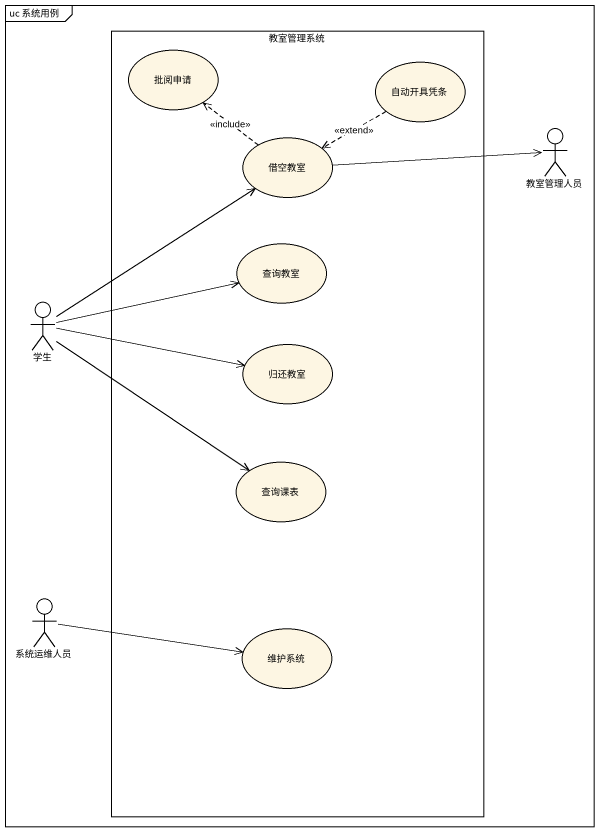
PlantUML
@startuml
mainframe uc 系统用例
rectangle 教室管理系统 {
  usecase 批阅申请
  usecase 自动开具凭条
  usecase 借空教室
  usecase 查询教室
  usecase 归还教室
  usecase 查询课表
  usecase 维护系统
}
actor 教室管理人员
actor 学生
actor 系统运维人员
自动开具凭条 .left.> 借空教室 : <<extend>>
借空教室 .up.> 批阅申请 : <<include>>
借空教室 -right-> 教室管理人员
学生 -up-> 借空教室
学生 -right-> 查询教室
学生 -right-> 归还教室
学生 --> 查询课表
系统运维人员 -right-> 维护系统
@enduml
